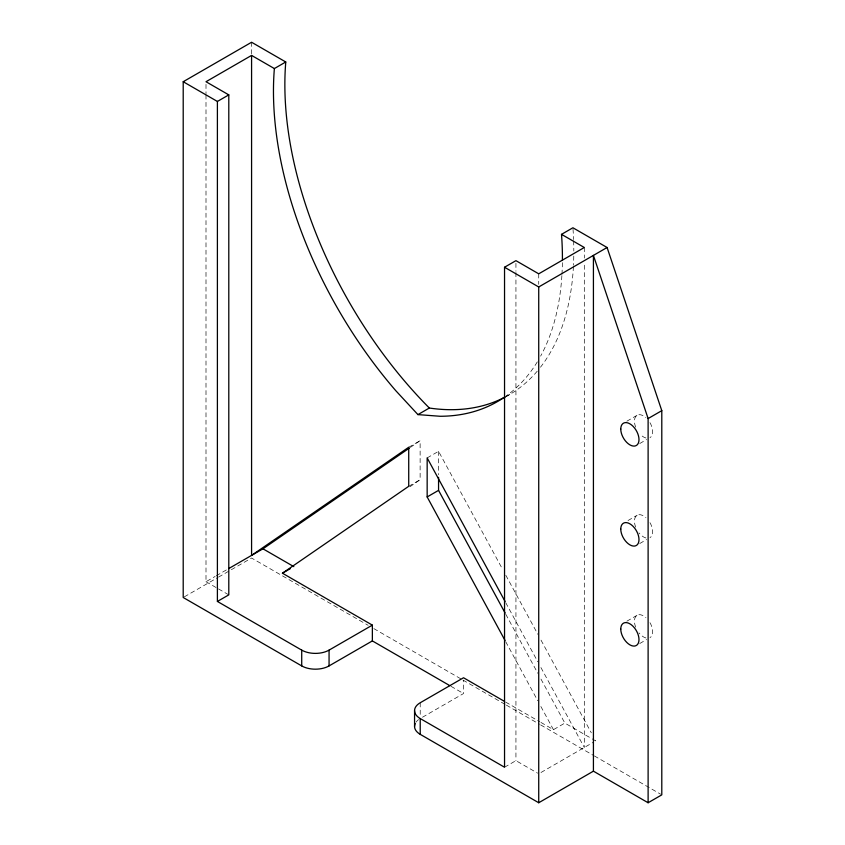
<?xml version="1.0" encoding="UTF-8"?>
<svg xmlns="http://www.w3.org/2000/svg" width="845" height="845" viewBox="0 0 845 845"><rect width="100%" height="100%" fill="white"/><g stroke="black" fill="none" stroke-linecap="round" stroke-linejoin="round"><path stroke-width="0.63" stroke-dasharray="4.22 3.17" d="M410.364 447.396L420.123 440.689L420.123 479.728L409.329 487.153M408.726 447.258L420.123 440.689M506.335 396.453L509.746 394.478M206 94.915L206 581.709L215.116 576.448M216.257 575.783L227.654 569.203M184.347 596.834L217.397 577.758M218.538 577.103L251.578 558.027L368.124 625.311M427.158 457.905L438.555 451.325L502.669 569.477M408.726 486.297L420.123 479.728M626.853 421.201L637.109 415.286M639.749 443.53L646.583 439.58M627.993 520.541L637.109 515.281M639.749 543.525L646.583 539.585M422.5 717.225L463.525 693.544L463.525 680.383M626.853 621.191L637.109 615.276M639.749 643.52L646.583 639.58M540.927 722.443L553.454 729.679L564.851 723.098L591.13 738.276M504.539 767.228L515.936 760.648L537.589 773.143M541.001 772.488L593.422 742.227M592.271 738.931L595.704 740.907L594.447 738.593M505.637 702.068L539.797 721.788M373.839 628.617L461.824 679.412M462.965 680.067L505.247 704.476M506.387 705.142L539.522 724.271M540.673 724.925L593.232 755.272M594.373 755.937L660.642 794.194M450.987 686.309L463.525 693.544M206 581.709L217.397 588.289M218.538 588.944L228.794 594.869M505.817 575.265L537.874 634.341M541.011 640.14L591.299 732.805M505.732 602.696L537.79 661.772M540.937 667.561L584.307 747.487L584.307 263.334M505.785 614.262L537.832 673.307M540.969 679.095L564.851 723.098M505.701 641.682L537.747 700.727M540.885 706.515L553.454 729.679M584.307 247.5L584.307 258.063M538.73 273.822L538.73 284.374M515.936 263.302L515.936 271.213M515.936 272.534L515.936 760.648M438.555 451.325L438.555 474.753M420.218 702.755L420.218 715.916M251.578 42.25L251.578 54.122M206 84.363L206 93.594M573.005 229.079A313.611 181.062 60 0 1 573.586 239.526M573.628 240.814A313.611 181.062 60 0 1 573.818 251.06M573.776 256.088A313.611 181.062 60 0 1 573.491 265.193M573.417 266.481A313.611 181.062 60 0 1 540.483 367.205M537.24 371.187A313.611 181.062 60 0 1 506.324 396.411M645.918 437.974A12.897 7.447 60 0 1 641.197 435.249M635.662 427.147A12.897 7.447 60 0 1 636.327 415.867A12.897 7.447 60 0 1 645.918 417.641M650.006 422.722A12.897 7.447 60 0 1 650.006 437.615M645.918 637.964A12.897 7.447 60 0 1 639 632.926M635.662 627.148A12.897 7.447 60 0 1 636.327 615.857A12.897 7.447 60 0 1 645.918 617.632M650.006 622.723A12.897 7.447 60 0 1 650.006 637.605M645.918 537.969A12.897 7.447 60 0 1 639 532.931M635.662 527.143A12.897 7.447 60 0 1 636.327 515.862A12.897 7.447 60 0 1 645.918 517.636M650.006 522.717A12.897 7.447 60 0 1 650.006 537.61M416.025 722.169A19.34 11.165 0 0 1 418.55 719.644M562.39 262.668A313.611 181.062 60 0 1 561.957 274.35M561.883 275.628A313.611 181.062 60 0 1 540.631 356.115M537.304 361.882A313.611 181.062 60 0 1 506.06 396.041"/><path stroke-width="1.27" d="M228.794 568.548L262.975 548.817L409.286 448.146M449.846 685.654L372.36 640.911L372.36 625.131L282.431 573.206L408.726 486.297L408.726 447.258L251.578 555.397L251.578 55.411L274.371 68.561A313.611 181.062 60 0 0 395.83 390.739L417.937 414.61L440.055 416.268A313.611 181.062 60 0 0 504.983 396.801M372.36 640.911L329.064 665.913A19.34 11.165 0 0 1 301.718 665.913L183.207 597.499L183.207 81.722L251.578 42.25L285.768 61.981A313.611 181.062 60 0 0 429.334 408.029A313.611 181.062 60 0 0 505.162 397.034M251.578 55.411L206 81.722L228.794 94.883L228.794 594.869L217.397 601.439L217.397 101.453L183.207 81.722M217.397 101.453L228.794 94.883M274.371 68.561L285.768 61.981M504.507 701.413L463.525 677.753L420.218 702.755A19.34 11.165 0 0 0 420.218 718.546L504.539 767.228L504.539 267.242L515.936 260.661L538.73 273.822L584.307 247.5L561.513 234.35L572.91 227.77L607.09 247.5L661.793 410.659L661.793 794.86L648.115 802.75L593.422 771.168L538.73 802.75L420.218 734.337A19.34 11.165 0 0 1 415.212 723.552M504.539 267.242L538.73 286.973L607.09 247.5M417.937 414.61L429.334 408.029M282.431 573.206L290.405 568.601M505.067 640.521L427.158 496.945L438.555 490.364L438.555 477.351M648.115 802.75L648.115 418.55L661.793 410.659M217.397 601.439L301.718 650.122A19.34 11.165 0 0 0 329.064 650.122L372.36 625.131M262.975 548.817L293.828 566.625M505.099 601.534L427.158 457.905L427.158 496.945M438.555 490.364L505.152 613.1M648.115 418.55L593.422 255.401L593.422 771.168M538.73 286.973L538.73 802.75M420.218 718.546L420.218 734.337M414.557 710.645L414.557 726.436M329.064 650.122L329.064 665.913M301.718 650.122L301.718 665.913M561.513 234.35A313.611 181.062 60 0 1 562.411 260.165M620.769 529.076A12.897 7.447 60 0 0 634.437 546.081A12.897 7.447 60 0 0 634.437 527.85A12.897 7.447 60 0 0 620.769 529.076M620.769 629.071A12.897 7.447 60 0 0 634.437 646.076A12.897 7.447 60 0 0 634.437 627.846A12.897 7.447 60 0 0 620.769 629.071M620.769 429.08A12.897 7.447 60 0 0 634.437 446.086A12.897 7.447 60 0 0 634.437 427.855A12.897 7.447 60 0 0 620.769 429.08"/></g></svg>
